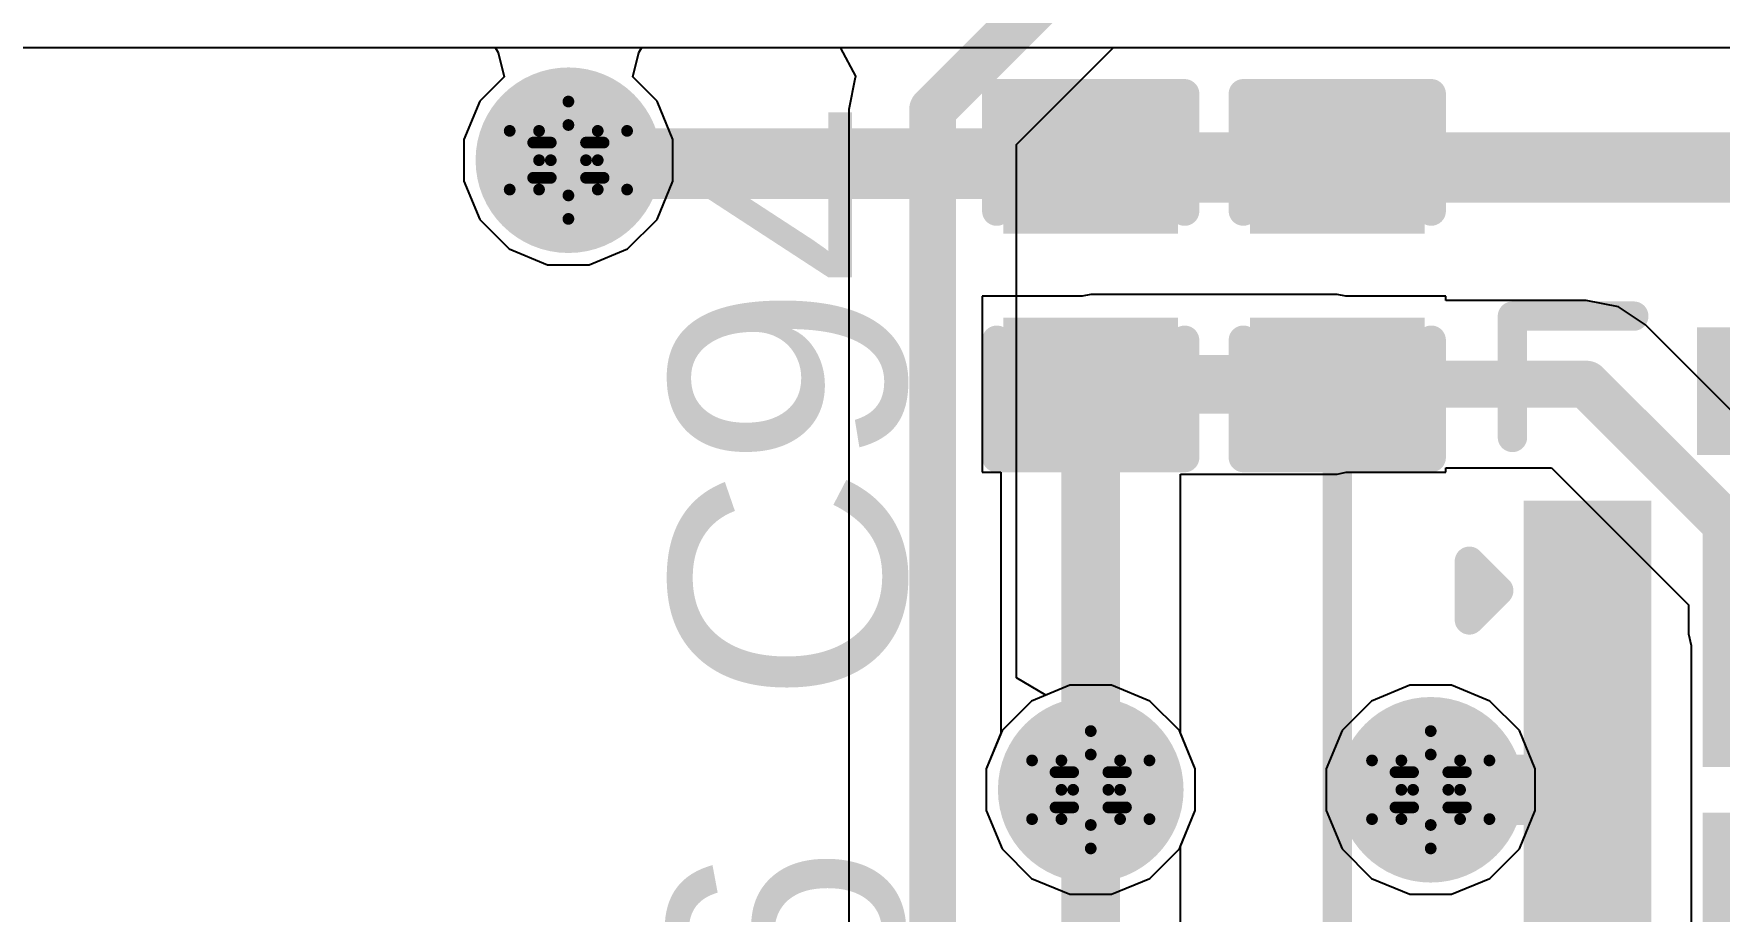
# Model space of a CAD drawing. Header units: inches. Extents: x -2.7 to 10.9, y -2.9 to 7.4.
# Drawn here: x -1.8671 to -1.58, y -1.5542 to -1.4047 of the extents above; entities that cross this region are included whole.
import ezdxf

# ---------------------------------------------------------------- set-up
doc = ezdxf.new("R2010")
doc.units = ezdxf.units.IN
doc.header["$MEASUREMENT"] = 0
for name, color, linetype in [('Board Outline', 216, 'Continuous'), ('Bottom Layer', 5, 'Continuous'), ('Bottom Solder', 6, 'Continuous'), ('Drill Drawing', 1, 'Continuous'), ('Layer 2', 16, 'Continuous'), ('Layer 3', 76, 'Continuous'), ('Top Layer', 1, 'Continuous'), ('Top Overlay', 2, 'Continuous'), ('Top Paste', 8, 'Continuous'), ('Top Solder', 216, 'Continuous'), ('Via Holes', 16, 'Continuous')]:
    doc.layers.add(name, color=color, linetype=linetype)
doc.styles.add('Arial', font='', dxfattribs={"height": 0.2})
doc.styles.get('Arial').set_extended_font_data('Arial')

# ---------------------------------------------------------------- blocks, each defined once
blk = doc.blocks.new('MP34DT06JTR_47')
at = {"layer": 'Top Layer'}
for points in [[(-0.02559055, 0.07480315), (0.02559055, 0.07480315), (0.02559055, 0.06102365), (-0.02559055, 0.06102365)], [(-0.05511805, 0.0452756), (-0.04133855, 0.0452756), (-0.04133855, -0.0452756), (-0.05511805, -0.0452756)], [(-0.0246063, 0.0452756), (-0.0088583, 0.0452756), (-0.0088583, 0.007874), (-0.0246063, 0.007874)], [(0.0088583, 0.0452756), (0.0246063, 0.0452756), (0.0246063, 0.007874), (0.0088583, 0.007874)], [(0.04133855, 0.0452756), (0.05511805, 0.0452756), (0.05511805, -0.0452756), (0.04133855, -0.0452756)], [(-0.0246063, -0.007874), (-0.0088583, -0.007874), (-0.0088583, -0.0452756), (-0.0246063, -0.0452756)], [(0.0088583, -0.007874), (0.0246063, -0.007874), (0.0246063, -0.0452756), (0.0088583, -0.0452756)], [(-0.02559055, -0.06102365), (0.02559055, -0.06102365), (0.02559055, -0.07480315), (-0.02559055, -0.07480315)]]:
    blk.add_hatch(color=1, dxfattribs=at).paths.add_polyline_path(points)
at = {"layer": 'Top Paste'}
for points in [[(-0.02559055, 0.07480315), (0.02559055, 0.07480315), (0.02559055, 0.06102365), (-0.02559055, 0.06102365)], [(-0.05511805, 0.0452756), (-0.04133855, 0.0452756), (-0.04133855, -0.0452756), (-0.05511805, -0.0452756)], [(-0.0246063, 0.0452756), (-0.0088583, 0.0452756), (-0.0088583, 0.007874), (-0.0246063, 0.007874)], [(0.0088583, 0.0452756), (0.0246063, 0.0452756), (0.0246063, 0.007874), (0.0088583, 0.007874)], [(0.04133855, 0.0452756), (0.05511805, 0.0452756), (0.05511805, -0.0452756), (0.04133855, -0.0452756)], [(-0.0246063, -0.007874), (-0.0088583, -0.007874), (-0.0088583, -0.0452756), (-0.0246063, -0.0452756)], [(0.0088583, -0.007874), (0.0246063, -0.007874), (0.0246063, -0.0452756), (0.0088583, -0.0452756)], [(-0.02559055, -0.06102365), (0.02559055, -0.06102365), (0.02559055, -0.07480315), (-0.02559055, -0.07480315)]]:
    blk.add_hatch(color=8, dxfattribs=at).paths.add_polyline_path(points)
at = {"layer": 'Top Solder'}
for points in [[(-0.02959055, 0.07880315), (0.02959055, 0.07880315), (0.02959055, 0.05702365), (-0.02959055, 0.05702365)], [(-0.05911805, 0.0492756), (-0.03733855, 0.0492756), (-0.03733855, -0.0492756), (-0.05911805, -0.0492756)], [(-0.0286063, 0.0492756), (-0.0048583, 0.0492756), (-0.0048583, 0.003874), (-0.0286063, 0.003874)], [(0.0048583, 0.0492756), (0.0286063, 0.0492756), (0.0286063, 0.003874), (0.0048583, 0.003874)], [(0.03733855, 0.0492756), (0.05911805, 0.0492756), (0.05911805, -0.0492756), (0.03733855, -0.0492756)], [(-0.0286063, -0.003874), (-0.0048583, -0.003874), (-0.0048583, -0.0492756), (-0.0286063, -0.0492756)], [(0.0048583, -0.003874), (0.0286063, -0.003874), (0.0286063, -0.0492756), (0.0048583, -0.0492756)], [(-0.02959055, -0.05702365), (0.02959055, -0.05702365), (0.02959055, -0.07880315), (-0.02959055, -0.07880315)]]:
    blk.add_hatch(color=216, dxfattribs=at).paths.add_polyline_path(points)
at = {"layer": 'Top Overlay'}
for points in [[(-0.0610236, 0.0807086, 0.005, 0.005, 0), (-0.0610236, 0.0600394, 0.005, 0.005, 0)], [(-0.0403543, 0.0807086, 0.005, 0.005, 0), (-0.0610236, 0.0807086, 0.005, 0.005, 0)], [(0.0610236, 0.0807086, 0.005, 0.005, 0), (0.0403543, 0.0807086, 0.005, 0.005, 0)], [(0.0610236, 0.0807086, 0.005, 0.005, 0), (0.0610236, 0.0600394, 0.005, 0.005, 0)], [(0.0683567, -0.028943, 0.005, 0.005, 0), (0.0633567, -0.033943, 0.005, 0.005, 0)], [(0.0683567, -0.028943, 0.005, 0.005, 0), (0.0683567, -0.038943, 0.005, 0.005, 0)], [(0.0683567, -0.038943, 0.005, 0.005, 0), (0.0633567, -0.033943, 0.005, 0.005, 0)], [(-0.0610236, -0.0600394, 0.005, 0.005, 0), (-0.0610236, -0.0807087, 0.005, 0.005, 0)], [(0.0610236, -0.0600394, 0.005, 0.005, 0), (0.0610236, -0.0807087, 0.005, 0.005, 0)], [(-0.0403543, -0.0807087, 0.005, 0.005, 0), (-0.0610236, -0.0807087, 0.005, 0.005, 0)], [(0.0610236, -0.0807087, 0.005, 0.005, 0), (0.0403543, -0.0807087, 0.005, 0.005, 0)]]:
    blk.add_lwpolyline(points, format="xyseb", dxfattribs=at)
for points in [[(-0.0622736, 0.0807086, 0.0025, 0.0025, 1), (-0.0597736, 0.0807086, 0.0025, 0.0025, 1)], [(-0.0622736, 0.0807086, 0.0025, 0.0025, 1), (-0.0597736, 0.0807086, 0.0025, 0.0025, 1)], [(-0.0416043, 0.0807086, 0.0025, 0.0025, 1), (-0.0391043, 0.0807086, 0.0025, 0.0025, 1)], [(0.0391043, 0.0807086, 0.0025, 0.0025, 1), (0.0416043, 0.0807086, 0.0025, 0.0025, 1)], [(0.0597736, 0.0807086, 0.0025, 0.0025, 1), (0.0622736, 0.0807086, 0.0025, 0.0025, 1)], [(0.0597736, 0.0807086, 0.0025, 0.0025, 1), (0.0622736, 0.0807086, 0.0025, 0.0025, 1)], [(-0.0622736, 0.0600394, 0.0025, 0.0025, 1), (-0.0597736, 0.0600394, 0.0025, 0.0025, 1)], [(0.0597736, 0.0600394, 0.0025, 0.0025, 1), (0.0622736, 0.0600394, 0.0025, 0.0025, 1)], [(0.0671067, -0.028943, 0.0025, 0.0025, 1), (0.0696067, -0.028943, 0.0025, 0.0025, 1)], [(0.0671067, -0.028943, 0.0025, 0.0025, 1), (0.0696067, -0.028943, 0.0025, 0.0025, 1)], [(0.0621067, -0.033943, 0.0025, 0.0025, 1), (0.0646067, -0.033943, 0.0025, 0.0025, 1)], [(0.0621067, -0.033943, 0.0025, 0.0025, 1), (0.0646067, -0.033943, 0.0025, 0.0025, 1)], [(0.0671067, -0.038943, 0.0025, 0.0025, 1), (0.0696067, -0.038943, 0.0025, 0.0025, 1)], [(0.0671067, -0.038943, 0.0025, 0.0025, 1), (0.0696067, -0.038943, 0.0025, 0.0025, 1)], [(-0.0622736, -0.0600394, 0.0025, 0.0025, 1), (-0.0597736, -0.0600394, 0.0025, 0.0025, 1)], [(0.0597736, -0.0600394, 0.0025, 0.0025, 1), (0.0622736, -0.0600394, 0.0025, 0.0025, 1)], [(-0.0622736, -0.0807087, 0.0025, 0.0025, 1), (-0.0597736, -0.0807087, 0.0025, 0.0025, 1)], [(-0.0622736, -0.0807087, 0.0025, 0.0025, 1), (-0.0597736, -0.0807087, 0.0025, 0.0025, 1)], [(-0.0416043, -0.0807087, 0.0025, 0.0025, 1), (-0.0391043, -0.0807087, 0.0025, 0.0025, 1)], [(0.0391043, -0.0807087, 0.0025, 0.0025, 1), (0.0416043, -0.0807087, 0.0025, 0.0025, 1)], [(0.0597736, -0.0807087, 0.0025, 0.0025, 1), (0.0622736, -0.0807087, 0.0025, 0.0025, 1)], [(0.0597736, -0.0807087, 0.0025, 0.0025, 1), (0.0622736, -0.0807087, 0.0025, 0.0025, 1)]]:
    blk.add_lwpolyline(points, format="xyseb", close=True, dxfattribs=at)
blk = doc.blocks.new('C___0402_91')
at = {"layer": 'Top Layer'}
for points in [[(-0.0275, -0.0125), (-0.0275, 0.0125), (-0.009500000000000003, 0.0125), (-0.009499999999999996, -0.0125)], [(0.009500000000000003, -0.0125), (0.009499999999999996, 0.0125), (0.0275, 0.0125), (0.0275, -0.0125)]]:
    blk.add_hatch(color=1, dxfattribs=at).paths.add_polyline_path(points)
at = {"layer": 'Top Paste'}
for points in [[(-0.0275, -0.0125), (-0.0275, 0.0125), (-0.009500000000000003, 0.0125), (-0.009499999999999996, -0.0125)], [(0.009500000000000003, -0.0125), (0.009499999999999996, 0.0125), (0.0275, 0.0125), (0.0275, -0.0125)]]:
    blk.add_hatch(color=8, dxfattribs=at).paths.add_polyline_path(points)
at = {"layer": 'Top Solder'}
for points in [[(-0.0298622, -0.0148622), (-0.0298622, 0.0148622), (-0.007137800000000003, 0.0148622), (-0.007137799999999997, -0.0148622)], [(0.007137800000000003, -0.0148622), (0.007137799999999997, 0.0148622), (0.0298622, 0.0148622), (0.0298622, -0.0148622)]]:
    blk.add_hatch(color=216, dxfattribs=at).paths.add_polyline_path(points)
at = {"layer": 'Top Overlay'}
for points in [[(-0.031, -0.016, 0.005, 0.005, 0), (-0.031, 0.016, 0.005, 0.005, 0)], [(-0.011, 0.016, 0.005, 0.005, 0), (-0.031, 0.016, 0.005, 0.005, 0)], [(0.031, 0.016, 0.005, 0.005, 0), (0.011, 0.016, 0.005, 0.005, 0)], [(0.031, -0.016, 0.005, 0.005, 0), (0.031, 0.016, 0.005, 0.005, 0)], [(-0.011, -0.016, 0.005, 0.005, 0), (-0.031, -0.016, 0.005, 0.005, 0)], [(0.031, -0.016, 0.005, 0.005, 0), (0.011, -0.016, 0.005, 0.005, 0)]]:
    blk.add_lwpolyline(points, format="xyseb", dxfattribs=at)
for points in [[(-0.03225, 0.016, 0.0025, 0.0025, 1), (-0.02975, 0.016, 0.0025, 0.0025, 1)], [(-0.03225, 0.016, 0.0025, 0.0025, 1), (-0.02975, 0.016, 0.0025, 0.0025, 1)], [(-0.01225, 0.016, 0.0025, 0.0025, 1), (-0.00975, 0.016, 0.0025, 0.0025, 1)], [(0.00975, 0.016, 0.0025, 0.0025, 1), (0.01225, 0.016, 0.0025, 0.0025, 1)], [(0.02975, 0.016, 0.0025, 0.0025, 1), (0.03225, 0.016, 0.0025, 0.0025, 1)], [(0.02975, 0.016, 0.0025, 0.0025, 1), (0.03225, 0.016, 0.0025, 0.0025, 1)], [(-0.03225, -0.016, 0.0025, 0.0025, 1), (-0.02975, -0.016, 0.0025, 0.0025, 1)], [(-0.03225, -0.016, 0.0025, 0.0025, 1), (-0.02975, -0.016, 0.0025, 0.0025, 1)], [(-0.01225, -0.016, 0.0025, 0.0025, 1), (-0.00975, -0.016, 0.0025, 0.0025, 1)], [(0.00975, -0.016, 0.0025, 0.0025, 1), (0.01225, -0.016, 0.0025, 0.0025, 1)], [(0.02975, -0.016, 0.0025, 0.0025, 1), (0.03225, -0.016, 0.0025, 0.0025, 1)], [(0.02975, -0.016, 0.0025, 0.0025, 1), (0.03225, -0.016, 0.0025, 0.0025, 1)]]:
    blk.add_lwpolyline(points, format="xyseb", close=True, dxfattribs=at)
blk = doc.blocks.new('C___0402_93')
at = {"layer": 'Top Layer'}
for points in [[(-0.0275, -0.0125), (-0.0275, 0.0125), (-0.009500000000000003, 0.0125), (-0.009499999999999996, -0.0125)], [(0.009500000000000003, -0.0125), (0.009499999999999996, 0.0125), (0.0275, 0.0125), (0.0275, -0.0125)]]:
    blk.add_hatch(color=1, dxfattribs=at).paths.add_polyline_path(points)
at = {"layer": 'Top Paste'}
for points in [[(-0.0275, -0.0125), (-0.0275, 0.0125), (-0.009500000000000003, 0.0125), (-0.009499999999999996, -0.0125)], [(0.009500000000000003, -0.0125), (0.009499999999999996, 0.0125), (0.0275, 0.0125), (0.0275, -0.0125)]]:
    blk.add_hatch(color=8, dxfattribs=at).paths.add_polyline_path(points)
at = {"layer": 'Top Solder'}
for points in [[(-0.0298622, -0.0148622), (-0.0298622, 0.0148622), (-0.007137800000000003, 0.0148622), (-0.007137799999999997, -0.0148622)], [(0.007137800000000003, -0.0148622), (0.007137799999999997, 0.0148622), (0.0298622, 0.0148622), (0.0298622, -0.0148622)]]:
    blk.add_hatch(color=216, dxfattribs=at).paths.add_polyline_path(points)
at = {"layer": 'Top Overlay'}
for points in [[(-0.031, -0.016, 0.005, 0.005, 0), (-0.031, 0.016, 0.005, 0.005, 0)], [(-0.011, 0.016, 0.005, 0.005, 0), (-0.031, 0.016, 0.005, 0.005, 0)], [(0.031, 0.016, 0.005, 0.005, 0), (0.011, 0.016, 0.005, 0.005, 0)], [(0.031, -0.016, 0.005, 0.005, 0), (0.031, 0.016, 0.005, 0.005, 0)], [(-0.011, -0.016, 0.005, 0.005, 0), (-0.031, -0.016, 0.005, 0.005, 0)], [(0.031, -0.016, 0.005, 0.005, 0), (0.011, -0.016, 0.005, 0.005, 0)]]:
    blk.add_lwpolyline(points, format="xyseb", dxfattribs=at)
for points in [[(-0.03225, 0.016, 0.0025, 0.0025, 1), (-0.02975, 0.016, 0.0025, 0.0025, 1)], [(-0.03225, 0.016, 0.0025, 0.0025, 1), (-0.02975, 0.016, 0.0025, 0.0025, 1)], [(-0.01225, 0.016, 0.0025, 0.0025, 1), (-0.00975, 0.016, 0.0025, 0.0025, 1)], [(0.00975, 0.016, 0.0025, 0.0025, 1), (0.01225, 0.016, 0.0025, 0.0025, 1)], [(0.02975, 0.016, 0.0025, 0.0025, 1), (0.03225, 0.016, 0.0025, 0.0025, 1)], [(0.02975, 0.016, 0.0025, 0.0025, 1), (0.03225, 0.016, 0.0025, 0.0025, 1)], [(-0.03225, -0.016, 0.0025, 0.0025, 1), (-0.02975, -0.016, 0.0025, 0.0025, 1)], [(-0.03225, -0.016, 0.0025, 0.0025, 1), (-0.02975, -0.016, 0.0025, 0.0025, 1)], [(-0.01225, -0.016, 0.0025, 0.0025, 1), (-0.00975, -0.016, 0.0025, 0.0025, 1)], [(0.00975, -0.016, 0.0025, 0.0025, 1), (0.01225, -0.016, 0.0025, 0.0025, 1)], [(0.02975, -0.016, 0.0025, 0.0025, 1), (0.03225, -0.016, 0.0025, 0.0025, 1)], [(0.02975, -0.016, 0.0025, 0.0025, 1), (0.03225, -0.016, 0.0025, 0.0025, 1)]]:
    blk.add_lwpolyline(points, format="xyseb", close=True, dxfattribs=at)

msp = doc.modelspace()

# ---------------------------------------------------------------- hatches: boundary and pattern name
at = {"layer": 'Bottom Layer'}
h = msp.add_hatch(color=5, dxfattribs=at)
edge = h.paths.add_edge_path()
edge.add_arc((-1.776, -1.4262273), 0.011811, 0, 360)
h = msp.add_hatch(color=5, dxfattribs=at)
edge = h.paths.add_edge_path()
edge.add_arc((-1.6870256, -1.5335039), 0.011811, 0, 360)
h = msp.add_hatch(color=5, dxfattribs=at)
edge = h.paths.add_edge_path()
edge.add_arc((-1.6291181, -1.5335039), 0.011811, 0, 360)
at = {"layer": 'Bottom Solder'}
h = msp.add_hatch(color=6, dxfattribs=at)
edge = h.paths.add_edge_path()
edge.add_arc((-1.776, -1.4262273), 0.015811, 0, 360)
h = msp.add_hatch(color=6, dxfattribs=at)
edge = h.paths.add_edge_path()
edge.add_arc((-1.6870256, -1.5335039), 0.015811, 0, 360)
h = msp.add_hatch(color=6, dxfattribs=at)
edge = h.paths.add_edge_path()
edge.add_arc((-1.6291181, -1.5335039), 0.015811, 0, 360)
at = {"layer": 'Layer 2'}
h = msp.add_hatch(color=16, dxfattribs=at)
edge = h.paths.add_edge_path()
edge.add_arc((-1.776, -1.4262273), 0.011811, 0, 360)
h = msp.add_hatch(color=16, dxfattribs=at)
edge = h.paths.add_edge_path()
edge.add_arc((-1.6870256, -1.5335039), 0.011811, 0, 360)
h = msp.add_hatch(color=16, dxfattribs=at)
edge = h.paths.add_edge_path()
edge.add_arc((-1.6291181, -1.5335039), 0.011811, 0, 360)
at = {"layer": 'Layer 3'}
h = msp.add_hatch(color=76, dxfattribs=at)
edge = h.paths.add_edge_path()
edge.add_arc((-1.776, -1.4262273), 0.011811, 0, 360)
h = msp.add_hatch(color=76, dxfattribs=at)
edge = h.paths.add_edge_path()
edge.add_arc((-1.6870256, -1.5335039), 0.011811, 0, 360)
h = msp.add_hatch(color=76, dxfattribs=at)
edge = h.paths.add_edge_path()
edge.add_arc((-1.6291181, -1.5335039), 0.011811, 0, 360)
at = {"layer": 'Top Layer'}
h = msp.add_hatch(color=1, dxfattribs=at)
edge = h.paths.add_edge_path()
edge.add_arc((-1.776, -1.4262273), 0.011811, 0, 360)
h = msp.add_hatch(color=1, dxfattribs=at)
edge = h.paths.add_edge_path()
edge.add_arc((-1.6870256, -1.5335039), 0.011811, 0, 360)
h = msp.add_hatch(color=1, dxfattribs=at)
edge = h.paths.add_edge_path()
edge.add_arc((-1.6291181, -1.5335039), 0.011811, 0, 360)
at = {"layer": 'Top Solder'}
h = msp.add_hatch(color=216, dxfattribs=at)
edge = h.paths.add_edge_path()
edge.add_arc((-1.776, -1.4262273), 0.015811, 0, 360)
h = msp.add_hatch(color=216, dxfattribs=at)
edge = h.paths.add_edge_path()
edge.add_arc((-1.6870256, -1.5335039), 0.015811, 0, 360)
h = msp.add_hatch(color=216, dxfattribs=at)
edge = h.paths.add_edge_path()
edge.add_arc((-1.6291181, -1.5335039), 0.015811, 0, 360)
at = {"layer": 'Via Holes'}
h = msp.add_hatch(color=7, dxfattribs=at)
edge = h.paths.add_edge_path()
edge.add_arc((-1.776, -1.4262273), 0.0059055, 0, 360)
h = msp.add_hatch(color=7, dxfattribs=at)
edge = h.paths.add_edge_path()
edge.add_arc((-1.6870256, -1.5335039), 0.0059055, 0, 360)
h = msp.add_hatch(color=7, dxfattribs=at)
edge = h.paths.add_edge_path()
edge.add_arc((-1.6291181, -1.5335039), 0.0059055, 0, 360)

# ---------------------------------------------------------------- linework, layer by layer
at = {"layer": 'Board Outline'}
msp.add_lwpolyline([(2.8441163, -0.2412485, 0.005, 0.005, -0.7418930096679136), (-2.4996913, -1.3779516, 0.005, 0.005, 0)], format="xyseb", dxfattribs=at)
at = {"layer": 'Bottom Layer'}
for p, q in [((-2.4440764, -1.4070007), (-1.7297121, -1.4070007)), ((-1.7297121, -1.4070007), (-1.7270395, -1.4120007)), ((-1.6996766, -1.4235243), (-1.6831531, -1.4070007)), ((-1.6831531, -1.4070007), (-1.5577378, -1.4070007)), ((-1.7271386, -1.4121491), (-1.7282253, -1.4176116)), ((-1.7270395, -1.4120007), (-1.7271386, -1.4121491)), ((-1.7282253, -1.4176116), (-1.7282252, -1.4176121)), ((-1.7282252, -1.4176121), (-1.7282252, -1.6715532)), ((-1.6996766, -1.5144335), (-1.6996766, -1.4235243)), ((-1.6946765, -1.5173946), (-1.6996766, -1.5144335)), ((-1.6905684, -1.5156929), (-1.6946765, -1.5173946)), ((-1.6834828, -1.5156929), (-1.6905684, -1.5156929)), ((-1.6769365, -1.5184045), (-1.6834828, -1.5156929)), ((-1.6719262, -1.5234148), (-1.6769365, -1.5184045)), ((-1.6692146, -1.5299611), (-1.6719262, -1.5234148)), ((-1.6692146, -1.5370467), (-1.6692146, -1.5299611)), ((-1.6717317, -1.5431234), (-1.6692146, -1.5370467)), ((-1.6717317, -1.6467466), (-1.6717317, -1.5431234))]:
    msp.add_line(p, q, dxfattribs=at)
for points in [[(-1.7139509, -1.4176116, 0.008, 0.008, 0), (-1.6873393, -1.391, 0.008, 0.008, 0)], [(-1.7139509, -1.6715537, 0.008, 0.008, 0), (-1.7139509, -1.4176116, 0.008, 0.008, 0)], [(-1.6870256, -1.6530815, 0.01, 0.01, 0), (-1.6870256, -1.5335039, 0.01, 0.01, 0)]]:
    msp.add_lwpolyline(points, format="xyseb", dxfattribs=at)
for points in [[(-1.7159509, -1.4176116, 0.004, 0.004, 1), (-1.7119509, -1.4176116, 0.004, 0.004, 1)], [(-1.7159509, -1.4176116, 0.004, 0.004, 1), (-1.7119509, -1.4176116, 0.004, 0.004, 1)], [(-1.6895256, -1.5335039, 0.005, 0.005, 1), (-1.6845256, -1.5335039, 0.005, 0.005, 1)]]:
    msp.add_lwpolyline(points, format="xyseb", close=True, dxfattribs=at)
at = {"layer": 'Drill Drawing'}
for points in [[(-1.781, -1.4212273, 0.002, 0.002, 0), (-1.776, -1.4162273, 0.002, 0.002, 0)], [(-1.776, -1.4162273, 0.002, 0.002, 0), (-1.771, -1.4212273, 0.002, 0.002, 0)], [(-1.786, -1.4212273, 0.002, 0.002, 0), (-1.781, -1.4262273, 0.002, 0.002, 0)], [(-1.786, -1.4212273, 0.002, 0.002, 0), (-1.781, -1.4212273, 0.002, 0.002, 0)], [(-1.779, -1.4232273, 0.002, 0.002, 0), (-1.776, -1.4202273, 0.002, 0.002, 0)], [(-1.776, -1.4202273, 0.002, 0.002, 0), (-1.773, -1.4232273, 0.002, 0.002, 0)], [(-1.771, -1.4212273, 0.002, 0.002, 0), (-1.766, -1.4212273, 0.002, 0.002, 0)], [(-1.771, -1.4262273, 0.002, 0.002, 0), (-1.766, -1.4212273, 0.002, 0.002, 0)], [(-1.782, -1.4232273, 0.002, 0.002, 0), (-1.779, -1.4262273, 0.002, 0.002, 0)], [(-1.782, -1.4232273, 0.002, 0.002, 0), (-1.779, -1.4232273, 0.002, 0.002, 0)], [(-1.773, -1.4232273, 0.002, 0.002, 0), (-1.77, -1.4232273, 0.002, 0.002, 0)], [(-1.773, -1.4262273, 0.002, 0.002, 0), (-1.77, -1.4232273, 0.002, 0.002, 0)], [(-1.786, -1.4312273, 0.002, 0.002, 0), (-1.781, -1.4262273, 0.002, 0.002, 0)], [(-1.782, -1.4292273, 0.002, 0.002, 0), (-1.779, -1.4262273, 0.002, 0.002, 0)], [(-1.773, -1.4262273, 0.002, 0.002, 0), (-1.77, -1.4292273, 0.002, 0.002, 0)], [(-1.771, -1.4262273, 0.002, 0.002, 0), (-1.766, -1.4312273, 0.002, 0.002, 0)], [(-1.782, -1.4292273, 0.002, 0.002, 0), (-1.779, -1.4292273, 0.002, 0.002, 0)], [(-1.779, -1.4292273, 0.002, 0.002, 0), (-1.776, -1.4322273, 0.002, 0.002, 0)], [(-1.776, -1.4322273, 0.002, 0.002, 0), (-1.773, -1.4292273, 0.002, 0.002, 0)], [(-1.773, -1.4292273, 0.002, 0.002, 0), (-1.77, -1.4292273, 0.002, 0.002, 0)], [(-1.786, -1.4312273, 0.002, 0.002, 0), (-1.781, -1.4312273, 0.002, 0.002, 0)], [(-1.781, -1.4312273, 0.002, 0.002, 0), (-1.776, -1.4362273, 0.002, 0.002, 0)], [(-1.776, -1.4362273, 0.002, 0.002, 0), (-1.771, -1.4312273, 0.002, 0.002, 0)], [(-1.771, -1.4312273, 0.002, 0.002, 0), (-1.766, -1.4312273, 0.002, 0.002, 0)], [(-1.6920256, -1.5285039, 0.002, 0.002, 0), (-1.6870256, -1.5235039, 0.002, 0.002, 0)], [(-1.6870256, -1.5235039, 0.002, 0.002, 0), (-1.6820256, -1.5285039, 0.002, 0.002, 0)], [(-1.6341181, -1.5285039, 0.002, 0.002, 0), (-1.6291181, -1.5235039, 0.002, 0.002, 0)], [(-1.6291181, -1.5235039, 0.002, 0.002, 0), (-1.6241181, -1.5285039, 0.002, 0.002, 0)], [(-1.6900256, -1.5305039, 0.002, 0.002, 0), (-1.6870256, -1.5275039, 0.002, 0.002, 0)], [(-1.6870256, -1.5275039, 0.002, 0.002, 0), (-1.6840256, -1.5305039, 0.002, 0.002, 0)], [(-1.6321181, -1.5305039, 0.002, 0.002, 0), (-1.6291181, -1.5275039, 0.002, 0.002, 0)], [(-1.6291181, -1.5275039, 0.002, 0.002, 0), (-1.6261181, -1.5305039, 0.002, 0.002, 0)], [(-1.6970256, -1.5285039, 0.002, 0.002, 0), (-1.6920256, -1.5335039, 0.002, 0.002, 0)], [(-1.6970256, -1.5285039, 0.002, 0.002, 0), (-1.6920256, -1.5285039, 0.002, 0.002, 0)], [(-1.6930256, -1.5305039, 0.002, 0.002, 0), (-1.6900256, -1.5335039, 0.002, 0.002, 0)], [(-1.6930256, -1.5305039, 0.002, 0.002, 0), (-1.6900256, -1.5305039, 0.002, 0.002, 0)], [(-1.6840256, -1.5305039, 0.002, 0.002, 0), (-1.6810256, -1.5305039, 0.002, 0.002, 0)], [(-1.6840256, -1.5335039, 0.002, 0.002, 0), (-1.6810256, -1.5305039, 0.002, 0.002, 0)], [(-1.6820256, -1.5285039, 0.002, 0.002, 0), (-1.6770256, -1.5285039, 0.002, 0.002, 0)], [(-1.6820256, -1.5335039, 0.002, 0.002, 0), (-1.6770256, -1.5285039, 0.002, 0.002, 0)], [(-1.6391181, -1.5285039, 0.002, 0.002, 0), (-1.6341181, -1.5335039, 0.002, 0.002, 0)], [(-1.6391181, -1.5285039, 0.002, 0.002, 0), (-1.6341181, -1.5285039, 0.002, 0.002, 0)], [(-1.6351181, -1.5305039, 0.002, 0.002, 0), (-1.6321181, -1.5335039, 0.002, 0.002, 0)], [(-1.6351181, -1.5305039, 0.002, 0.002, 0), (-1.6321181, -1.5305039, 0.002, 0.002, 0)], [(-1.6261181, -1.5305039, 0.002, 0.002, 0), (-1.6231181, -1.5305039, 0.002, 0.002, 0)], [(-1.6261181, -1.5335039, 0.002, 0.002, 0), (-1.6231181, -1.5305039, 0.002, 0.002, 0)], [(-1.6241181, -1.5285039, 0.002, 0.002, 0), (-1.6191181, -1.5285039, 0.002, 0.002, 0)], [(-1.6241181, -1.5335039, 0.002, 0.002, 0), (-1.6191181, -1.5285039, 0.002, 0.002, 0)], [(-1.6970256, -1.5385039, 0.002, 0.002, 0), (-1.6920256, -1.5335039, 0.002, 0.002, 0)], [(-1.6930256, -1.5365039, 0.002, 0.002, 0), (-1.6900256, -1.5335039, 0.002, 0.002, 0)], [(-1.6840256, -1.5335039, 0.002, 0.002, 0), (-1.6810256, -1.5365039, 0.002, 0.002, 0)], [(-1.6820256, -1.5335039, 0.002, 0.002, 0), (-1.6770256, -1.5385039, 0.002, 0.002, 0)], [(-1.6391181, -1.5385039, 0.002, 0.002, 0), (-1.6341181, -1.5335039, 0.002, 0.002, 0)], [(-1.6351181, -1.5365039, 0.002, 0.002, 0), (-1.6321181, -1.5335039, 0.002, 0.002, 0)], [(-1.6261181, -1.5335039, 0.002, 0.002, 0), (-1.6231181, -1.5365039, 0.002, 0.002, 0)], [(-1.6241181, -1.5335039, 0.002, 0.002, 0), (-1.6191181, -1.5385039, 0.002, 0.002, 0)], [(-1.6930256, -1.5365039, 0.002, 0.002, 0), (-1.6900256, -1.5365039, 0.002, 0.002, 0)], [(-1.6900256, -1.5365039, 0.002, 0.002, 0), (-1.6870256, -1.5395039, 0.002, 0.002, 0)], [(-1.6870256, -1.5395039, 0.002, 0.002, 0), (-1.6840256, -1.5365039, 0.002, 0.002, 0)], [(-1.6840256, -1.5365039, 0.002, 0.002, 0), (-1.6810256, -1.5365039, 0.002, 0.002, 0)], [(-1.6351181, -1.5365039, 0.002, 0.002, 0), (-1.6321181, -1.5365039, 0.002, 0.002, 0)], [(-1.6321181, -1.5365039, 0.002, 0.002, 0), (-1.6291181, -1.5395039, 0.002, 0.002, 0)], [(-1.6291181, -1.5395039, 0.002, 0.002, 0), (-1.6261181, -1.5365039, 0.002, 0.002, 0)], [(-1.6261181, -1.5365039, 0.002, 0.002, 0), (-1.6231181, -1.5365039, 0.002, 0.002, 0)], [(-1.6970256, -1.5385039, 0.002, 0.002, 0), (-1.6920256, -1.5385039, 0.002, 0.002, 0)], [(-1.6920256, -1.5385039, 0.002, 0.002, 0), (-1.6870256, -1.5435039, 0.002, 0.002, 0)], [(-1.6870256, -1.5435039, 0.002, 0.002, 0), (-1.6820256, -1.5385039, 0.002, 0.002, 0)], [(-1.6820256, -1.5385039, 0.002, 0.002, 0), (-1.6770256, -1.5385039, 0.002, 0.002, 0)], [(-1.6391181, -1.5385039, 0.002, 0.002, 0), (-1.6341181, -1.5385039, 0.002, 0.002, 0)], [(-1.6341181, -1.5385039, 0.002, 0.002, 0), (-1.6291181, -1.5435039, 0.002, 0.002, 0)], [(-1.6291181, -1.5435039, 0.002, 0.002, 0), (-1.6241181, -1.5385039, 0.002, 0.002, 0)], [(-1.6241181, -1.5385039, 0.002, 0.002, 0), (-1.6191181, -1.5385039, 0.002, 0.002, 0)]]:
    msp.add_lwpolyline(points, format="xyseb", dxfattribs=at)
for points in [[(-1.7765, -1.4162273, 0.001, 0.001, 1), (-1.7755, -1.4162273, 0.001, 0.001, 1)], [(-1.7765, -1.4162273, 0.001, 0.001, 1), (-1.7755, -1.4162273, 0.001, 0.001, 1)], [(-1.7865, -1.4212273, 0.001, 0.001, 1), (-1.7855, -1.4212273, 0.001, 0.001, 1)], [(-1.7865, -1.4212273, 0.001, 0.001, 1), (-1.7855, -1.4212273, 0.001, 0.001, 1)], [(-1.7815, -1.4212273, 0.001, 0.001, 1), (-1.7805, -1.4212273, 0.001, 0.001, 1)], [(-1.7815, -1.4212273, 0.001, 0.001, 1), (-1.7805, -1.4212273, 0.001, 0.001, 1)], [(-1.7765, -1.4202273, 0.001, 0.001, 1), (-1.7755, -1.4202273, 0.001, 0.001, 1)], [(-1.7765, -1.4202273, 0.001, 0.001, 1), (-1.7755, -1.4202273, 0.001, 0.001, 1)], [(-1.7715, -1.4212273, 0.001, 0.001, 1), (-1.7705, -1.4212273, 0.001, 0.001, 1)], [(-1.7715, -1.4212273, 0.001, 0.001, 1), (-1.7705, -1.4212273, 0.001, 0.001, 1)], [(-1.7665, -1.4212273, 0.001, 0.001, 1), (-1.7655, -1.4212273, 0.001, 0.001, 1)], [(-1.7665, -1.4212273, 0.001, 0.001, 1), (-1.7655, -1.4212273, 0.001, 0.001, 1)], [(-1.7825, -1.4232273, 0.001, 0.001, 1), (-1.7815, -1.4232273, 0.001, 0.001, 1)], [(-1.7825, -1.4232273, 0.001, 0.001, 1), (-1.7815, -1.4232273, 0.001, 0.001, 1)], [(-1.7795, -1.4232273, 0.001, 0.001, 1), (-1.7785, -1.4232273, 0.001, 0.001, 1)], [(-1.7795, -1.4232273, 0.001, 0.001, 1), (-1.7785, -1.4232273, 0.001, 0.001, 1)], [(-1.7735, -1.4232273, 0.001, 0.001, 1), (-1.7725, -1.4232273, 0.001, 0.001, 1)], [(-1.7735, -1.4232273, 0.001, 0.001, 1), (-1.7725, -1.4232273, 0.001, 0.001, 1)], [(-1.7705, -1.4232273, 0.001, 0.001, 1), (-1.7695, -1.4232273, 0.001, 0.001, 1)], [(-1.7705, -1.4232273, 0.001, 0.001, 1), (-1.7695, -1.4232273, 0.001, 0.001, 1)], [(-1.7815, -1.4262273, 0.001, 0.001, 1), (-1.7805, -1.4262273, 0.001, 0.001, 1)], [(-1.7815, -1.4262273, 0.001, 0.001, 1), (-1.7805, -1.4262273, 0.001, 0.001, 1)], [(-1.7795, -1.4262273, 0.001, 0.001, 1), (-1.7785, -1.4262273, 0.001, 0.001, 1)], [(-1.7795, -1.4262273, 0.001, 0.001, 1), (-1.7785, -1.4262273, 0.001, 0.001, 1)], [(-1.7735, -1.4262273, 0.001, 0.001, 1), (-1.7725, -1.4262273, 0.001, 0.001, 1)], [(-1.7735, -1.4262273, 0.001, 0.001, 1), (-1.7725, -1.4262273, 0.001, 0.001, 1)], [(-1.7715, -1.4262273, 0.001, 0.001, 1), (-1.7705, -1.4262273, 0.001, 0.001, 1)], [(-1.7715, -1.4262273, 0.001, 0.001, 1), (-1.7705, -1.4262273, 0.001, 0.001, 1)], [(-1.7825, -1.4292273, 0.001, 0.001, 1), (-1.7815, -1.4292273, 0.001, 0.001, 1)], [(-1.7825, -1.4292273, 0.001, 0.001, 1), (-1.7815, -1.4292273, 0.001, 0.001, 1)], [(-1.7795, -1.4292273, 0.001, 0.001, 1), (-1.7785, -1.4292273, 0.001, 0.001, 1)], [(-1.7795, -1.4292273, 0.001, 0.001, 1), (-1.7785, -1.4292273, 0.001, 0.001, 1)], [(-1.7735, -1.4292273, 0.001, 0.001, 1), (-1.7725, -1.4292273, 0.001, 0.001, 1)], [(-1.7735, -1.4292273, 0.001, 0.001, 1), (-1.7725, -1.4292273, 0.001, 0.001, 1)], [(-1.7705, -1.4292273, 0.001, 0.001, 1), (-1.7695, -1.4292273, 0.001, 0.001, 1)], [(-1.7705, -1.4292273, 0.001, 0.001, 1), (-1.7695, -1.4292273, 0.001, 0.001, 1)], [(-1.7865, -1.4312273, 0.001, 0.001, 1), (-1.7855, -1.4312273, 0.001, 0.001, 1)], [(-1.7865, -1.4312273, 0.001, 0.001, 1), (-1.7855, -1.4312273, 0.001, 0.001, 1)], [(-1.7815, -1.4312273, 0.001, 0.001, 1), (-1.7805, -1.4312273, 0.001, 0.001, 1)], [(-1.7815, -1.4312273, 0.001, 0.001, 1), (-1.7805, -1.4312273, 0.001, 0.001, 1)], [(-1.7765, -1.4322273, 0.001, 0.001, 1), (-1.7755, -1.4322273, 0.001, 0.001, 1)], [(-1.7765, -1.4322273, 0.001, 0.001, 1), (-1.7755, -1.4322273, 0.001, 0.001, 1)], [(-1.7715, -1.4312273, 0.001, 0.001, 1), (-1.7705, -1.4312273, 0.001, 0.001, 1)], [(-1.7715, -1.4312273, 0.001, 0.001, 1), (-1.7705, -1.4312273, 0.001, 0.001, 1)], [(-1.7665, -1.4312273, 0.001, 0.001, 1), (-1.7655, -1.4312273, 0.001, 0.001, 1)], [(-1.7665, -1.4312273, 0.001, 0.001, 1), (-1.7655, -1.4312273, 0.001, 0.001, 1)], [(-1.7765, -1.4362273, 0.001, 0.001, 1), (-1.7755, -1.4362273, 0.001, 0.001, 1)], [(-1.7765, -1.4362273, 0.001, 0.001, 1), (-1.7755, -1.4362273, 0.001, 0.001, 1)], [(-1.6875256, -1.5235039, 0.001, 0.001, 1), (-1.6865256, -1.5235039, 0.001, 0.001, 1)], [(-1.6875256, -1.5235039, 0.001, 0.001, 1), (-1.6865256, -1.5235039, 0.001, 0.001, 1)], [(-1.6296181, -1.5235039, 0.001, 0.001, 1), (-1.6286181, -1.5235039, 0.001, 0.001, 1)], [(-1.6296181, -1.5235039, 0.001, 0.001, 1), (-1.6286181, -1.5235039, 0.001, 0.001, 1)], [(-1.6875256, -1.5275039, 0.001, 0.001, 1), (-1.6865256, -1.5275039, 0.001, 0.001, 1)], [(-1.6875256, -1.5275039, 0.001, 0.001, 1), (-1.6865256, -1.5275039, 0.001, 0.001, 1)], [(-1.6296181, -1.5275039, 0.001, 0.001, 1), (-1.6286181, -1.5275039, 0.001, 0.001, 1)], [(-1.6296181, -1.5275039, 0.001, 0.001, 1), (-1.6286181, -1.5275039, 0.001, 0.001, 1)], [(-1.6975256, -1.5285039, 0.001, 0.001, 1), (-1.6965256, -1.5285039, 0.001, 0.001, 1)], [(-1.6975256, -1.5285039, 0.001, 0.001, 1), (-1.6965256, -1.5285039, 0.001, 0.001, 1)], [(-1.6935256, -1.5305039, 0.001, 0.001, 1), (-1.6925256, -1.5305039, 0.001, 0.001, 1)], [(-1.6935256, -1.5305039, 0.001, 0.001, 1), (-1.6925256, -1.5305039, 0.001, 0.001, 1)], [(-1.6925256, -1.5285039, 0.001, 0.001, 1), (-1.6915256, -1.5285039, 0.001, 0.001, 1)], [(-1.6925256, -1.5285039, 0.001, 0.001, 1), (-1.6915256, -1.5285039, 0.001, 0.001, 1)], [(-1.6905256, -1.5305039, 0.001, 0.001, 1), (-1.6895256, -1.5305039, 0.001, 0.001, 1)], [(-1.6905256, -1.5305039, 0.001, 0.001, 1), (-1.6895256, -1.5305039, 0.001, 0.001, 1)], [(-1.6845256, -1.5305039, 0.001, 0.001, 1), (-1.6835256, -1.5305039, 0.001, 0.001, 1)], [(-1.6845256, -1.5305039, 0.001, 0.001, 1), (-1.6835256, -1.5305039, 0.001, 0.001, 1)], [(-1.6825256, -1.5285039, 0.001, 0.001, 1), (-1.6815256, -1.5285039, 0.001, 0.001, 1)], [(-1.6825256, -1.5285039, 0.001, 0.001, 1), (-1.6815256, -1.5285039, 0.001, 0.001, 1)], [(-1.6815256, -1.5305039, 0.001, 0.001, 1), (-1.6805256, -1.5305039, 0.001, 0.001, 1)], [(-1.6815256, -1.5305039, 0.001, 0.001, 1), (-1.6805256, -1.5305039, 0.001, 0.001, 1)], [(-1.6775256, -1.5285039, 0.001, 0.001, 1), (-1.6765256, -1.5285039, 0.001, 0.001, 1)], [(-1.6775256, -1.5285039, 0.001, 0.001, 1), (-1.6765256, -1.5285039, 0.001, 0.001, 1)], [(-1.6396181, -1.5285039, 0.001, 0.001, 1), (-1.6386181, -1.5285039, 0.001, 0.001, 1)], [(-1.6396181, -1.5285039, 0.001, 0.001, 1), (-1.6386181, -1.5285039, 0.001, 0.001, 1)], [(-1.6356181, -1.5305039, 0.001, 0.001, 1), (-1.6346181, -1.5305039, 0.001, 0.001, 1)], [(-1.6356181, -1.5305039, 0.001, 0.001, 1), (-1.6346181, -1.5305039, 0.001, 0.001, 1)], [(-1.6346181, -1.5285039, 0.001, 0.001, 1), (-1.6336181, -1.5285039, 0.001, 0.001, 1)], [(-1.6346181, -1.5285039, 0.001, 0.001, 1), (-1.6336181, -1.5285039, 0.001, 0.001, 1)], [(-1.6326181, -1.5305039, 0.001, 0.001, 1), (-1.6316181, -1.5305039, 0.001, 0.001, 1)], [(-1.6326181, -1.5305039, 0.001, 0.001, 1), (-1.6316181, -1.5305039, 0.001, 0.001, 1)], [(-1.6266181, -1.5305039, 0.001, 0.001, 1), (-1.6256181, -1.5305039, 0.001, 0.001, 1)], [(-1.6266181, -1.5305039, 0.001, 0.001, 1), (-1.6256181, -1.5305039, 0.001, 0.001, 1)], [(-1.6246181, -1.5285039, 0.001, 0.001, 1), (-1.6236181, -1.5285039, 0.001, 0.001, 1)], [(-1.6246181, -1.5285039, 0.001, 0.001, 1), (-1.6236181, -1.5285039, 0.001, 0.001, 1)], [(-1.6236181, -1.5305039, 0.001, 0.001, 1), (-1.6226181, -1.5305039, 0.001, 0.001, 1)], [(-1.6236181, -1.5305039, 0.001, 0.001, 1), (-1.6226181, -1.5305039, 0.001, 0.001, 1)], [(-1.6196181, -1.5285039, 0.001, 0.001, 1), (-1.6186181, -1.5285039, 0.001, 0.001, 1)], [(-1.6196181, -1.5285039, 0.001, 0.001, 1), (-1.6186181, -1.5285039, 0.001, 0.001, 1)], [(-1.6925256, -1.5335039, 0.001, 0.001, 1), (-1.6915256, -1.5335039, 0.001, 0.001, 1)], [(-1.6925256, -1.5335039, 0.001, 0.001, 1), (-1.6915256, -1.5335039, 0.001, 0.001, 1)], [(-1.6905256, -1.5335039, 0.001, 0.001, 1), (-1.6895256, -1.5335039, 0.001, 0.001, 1)], [(-1.6905256, -1.5335039, 0.001, 0.001, 1), (-1.6895256, -1.5335039, 0.001, 0.001, 1)], [(-1.6845256, -1.5335039, 0.001, 0.001, 1), (-1.6835256, -1.5335039, 0.001, 0.001, 1)], [(-1.6845256, -1.5335039, 0.001, 0.001, 1), (-1.6835256, -1.5335039, 0.001, 0.001, 1)], [(-1.6825256, -1.5335039, 0.001, 0.001, 1), (-1.6815256, -1.5335039, 0.001, 0.001, 1)], [(-1.6825256, -1.5335039, 0.001, 0.001, 1), (-1.6815256, -1.5335039, 0.001, 0.001, 1)], [(-1.6346181, -1.5335039, 0.001, 0.001, 1), (-1.6336181, -1.5335039, 0.001, 0.001, 1)], [(-1.6346181, -1.5335039, 0.001, 0.001, 1), (-1.6336181, -1.5335039, 0.001, 0.001, 1)], [(-1.6326181, -1.5335039, 0.001, 0.001, 1), (-1.6316181, -1.5335039, 0.001, 0.001, 1)], [(-1.6326181, -1.5335039, 0.001, 0.001, 1), (-1.6316181, -1.5335039, 0.001, 0.001, 1)], [(-1.6266181, -1.5335039, 0.001, 0.001, 1), (-1.6256181, -1.5335039, 0.001, 0.001, 1)], [(-1.6266181, -1.5335039, 0.001, 0.001, 1), (-1.6256181, -1.5335039, 0.001, 0.001, 1)], [(-1.6246181, -1.5335039, 0.001, 0.001, 1), (-1.6236181, -1.5335039, 0.001, 0.001, 1)], [(-1.6246181, -1.5335039, 0.001, 0.001, 1), (-1.6236181, -1.5335039, 0.001, 0.001, 1)], [(-1.6935256, -1.5365039, 0.001, 0.001, 1), (-1.6925256, -1.5365039, 0.001, 0.001, 1)], [(-1.6935256, -1.5365039, 0.001, 0.001, 1), (-1.6925256, -1.5365039, 0.001, 0.001, 1)], [(-1.6905256, -1.5365039, 0.001, 0.001, 1), (-1.6895256, -1.5365039, 0.001, 0.001, 1)], [(-1.6905256, -1.5365039, 0.001, 0.001, 1), (-1.6895256, -1.5365039, 0.001, 0.001, 1)], [(-1.6845256, -1.5365039, 0.001, 0.001, 1), (-1.6835256, -1.5365039, 0.001, 0.001, 1)], [(-1.6845256, -1.5365039, 0.001, 0.001, 1), (-1.6835256, -1.5365039, 0.001, 0.001, 1)], [(-1.6815256, -1.5365039, 0.001, 0.001, 1), (-1.6805256, -1.5365039, 0.001, 0.001, 1)], [(-1.6815256, -1.5365039, 0.001, 0.001, 1), (-1.6805256, -1.5365039, 0.001, 0.001, 1)], [(-1.6356181, -1.5365039, 0.001, 0.001, 1), (-1.6346181, -1.5365039, 0.001, 0.001, 1)], [(-1.6356181, -1.5365039, 0.001, 0.001, 1), (-1.6346181, -1.5365039, 0.001, 0.001, 1)], [(-1.6326181, -1.5365039, 0.001, 0.001, 1), (-1.6316181, -1.5365039, 0.001, 0.001, 1)], [(-1.6326181, -1.5365039, 0.001, 0.001, 1), (-1.6316181, -1.5365039, 0.001, 0.001, 1)], [(-1.6266181, -1.5365039, 0.001, 0.001, 1), (-1.6256181, -1.5365039, 0.001, 0.001, 1)], [(-1.6266181, -1.5365039, 0.001, 0.001, 1), (-1.6256181, -1.5365039, 0.001, 0.001, 1)], [(-1.6236181, -1.5365039, 0.001, 0.001, 1), (-1.6226181, -1.5365039, 0.001, 0.001, 1)], [(-1.6236181, -1.5365039, 0.001, 0.001, 1), (-1.6226181, -1.5365039, 0.001, 0.001, 1)], [(-1.6975256, -1.5385039, 0.001, 0.001, 1), (-1.6965256, -1.5385039, 0.001, 0.001, 1)], [(-1.6975256, -1.5385039, 0.001, 0.001, 1), (-1.6965256, -1.5385039, 0.001, 0.001, 1)], [(-1.6925256, -1.5385039, 0.001, 0.001, 1), (-1.6915256, -1.5385039, 0.001, 0.001, 1)], [(-1.6925256, -1.5385039, 0.001, 0.001, 1), (-1.6915256, -1.5385039, 0.001, 0.001, 1)], [(-1.6875256, -1.5395039, 0.001, 0.001, 1), (-1.6865256, -1.5395039, 0.001, 0.001, 1)], [(-1.6875256, -1.5395039, 0.001, 0.001, 1), (-1.6865256, -1.5395039, 0.001, 0.001, 1)], [(-1.6825256, -1.5385039, 0.001, 0.001, 1), (-1.6815256, -1.5385039, 0.001, 0.001, 1)], [(-1.6825256, -1.5385039, 0.001, 0.001, 1), (-1.6815256, -1.5385039, 0.001, 0.001, 1)], [(-1.6775256, -1.5385039, 0.001, 0.001, 1), (-1.6765256, -1.5385039, 0.001, 0.001, 1)], [(-1.6775256, -1.5385039, 0.001, 0.001, 1), (-1.6765256, -1.5385039, 0.001, 0.001, 1)], [(-1.6396181, -1.5385039, 0.001, 0.001, 1), (-1.6386181, -1.5385039, 0.001, 0.001, 1)], [(-1.6396181, -1.5385039, 0.001, 0.001, 1), (-1.6386181, -1.5385039, 0.001, 0.001, 1)], [(-1.6346181, -1.5385039, 0.001, 0.001, 1), (-1.6336181, -1.5385039, 0.001, 0.001, 1)], [(-1.6346181, -1.5385039, 0.001, 0.001, 1), (-1.6336181, -1.5385039, 0.001, 0.001, 1)], [(-1.6296181, -1.5395039, 0.001, 0.001, 1), (-1.6286181, -1.5395039, 0.001, 0.001, 1)], [(-1.6296181, -1.5395039, 0.001, 0.001, 1), (-1.6286181, -1.5395039, 0.001, 0.001, 1)], [(-1.6246181, -1.5385039, 0.001, 0.001, 1), (-1.6236181, -1.5385039, 0.001, 0.001, 1)], [(-1.6246181, -1.5385039, 0.001, 0.001, 1), (-1.6236181, -1.5385039, 0.001, 0.001, 1)], [(-1.6196181, -1.5385039, 0.001, 0.001, 1), (-1.6186181, -1.5385039, 0.001, 0.001, 1)], [(-1.6196181, -1.5385039, 0.001, 0.001, 1), (-1.6186181, -1.5385039, 0.001, 0.001, 1)], [(-1.6875256, -1.5435039, 0.001, 0.001, 1), (-1.6865256, -1.5435039, 0.001, 0.001, 1)], [(-1.6875256, -1.5435039, 0.001, 0.001, 1), (-1.6865256, -1.5435039, 0.001, 0.001, 1)], [(-1.6296181, -1.5435039, 0.001, 0.001, 1), (-1.6286181, -1.5435039, 0.001, 0.001, 1)], [(-1.6296181, -1.5435039, 0.001, 0.001, 1), (-1.6286181, -1.5435039, 0.001, 0.001, 1)]]:
    msp.add_lwpolyline(points, format="xyseb", close=True, dxfattribs=at)
at = {"layer": 'Layer 2'}
for p, q in [((-2.4440764, -1.4070007), (-0.8220001, -1.4070007)), ((-1.6905684, -1.5156929), (-1.6971147, -1.5184045)), ((-1.6834828, -1.5156929), (-1.6905684, -1.5156929)), ((-1.6769365, -1.5184045), (-1.6834828, -1.5156929)), ((-1.6971147, -1.5184045), (-1.702125, -1.5234148)), ((-1.6719262, -1.5234148), (-1.6769365, -1.5184045)), ((-1.702125, -1.5234148), (-1.7048366, -1.5299611)), ((-1.6692146, -1.5299611), (-1.6719262, -1.5234148)), ((-1.7048366, -1.5299611), (-1.7048366, -1.5370467)), ((-1.6692146, -1.5370467), (-1.6692146, -1.5299611)), ((-1.7048366, -1.5370467), (-1.702125, -1.543593)), ((-1.6719262, -1.543593), (-1.6692146, -1.5370467)), ((-1.702125, -1.543593), (-1.6971147, -1.5486033)), ((-1.6769365, -1.5486033), (-1.6719262, -1.543593)), ((-1.6971147, -1.5486033), (-1.6905684, -1.5513149)), ((-1.6834828, -1.5513149), (-1.6769365, -1.5486033)), ((-1.6905684, -1.5513149), (-1.6834828, -1.5513149))]:
    msp.add_line(p, q, dxfattribs=at)
at = {"layer": 'Layer 3'}
for p, q in [((-2.4492654, -1.4070003), (-1.7884943, -1.4070002)), ((-1.7884943, -1.4070002), (-1.7879753, -1.4078909)), ((-1.7879753, -1.4078909), (-1.7869614, -1.4120002)), ((-1.7650386, -1.4120002), (-1.7640247, -1.4078909)), ((-1.7640247, -1.4078909), (-1.7635057, -1.4070002)), ((-1.7635057, -1.4070002), (-0.816, -1.407)), ((-1.7869614, -1.4120002), (-1.7910994, -1.4161382)), ((-1.7609006, -1.4161382), (-1.7650386, -1.4120002)), ((-1.7910994, -1.4161382), (-1.793811, -1.4226845)), ((-1.758189, -1.4226845), (-1.7609006, -1.4161382)), ((-1.793811, -1.4226845), (-1.793811, -1.4297701)), ((-1.758189, -1.4297701), (-1.758189, -1.4226845)), ((-1.793811, -1.4297701), (-1.7910994, -1.4363164)), ((-1.7609006, -1.4363164), (-1.758189, -1.4297701)), ((-1.7910994, -1.4363164), (-1.7860891, -1.4413267)), ((-1.7659109, -1.4413267), (-1.7609006, -1.4363164)), ((-1.7860891, -1.4413267), (-1.7795428, -1.4440383)), ((-1.7795428, -1.4440383), (-1.7724572, -1.4440383)), ((-1.7724572, -1.4440383), (-1.7659109, -1.4413267)), ((-1.6905684, -1.5156929), (-1.6971147, -1.5184045)), ((-1.6834828, -1.5156929), (-1.6905684, -1.5156929)), ((-1.6769365, -1.5184045), (-1.6834828, -1.5156929)), ((-1.6326609, -1.5156929), (-1.6392072, -1.5184045)), ((-1.6255753, -1.5156929), (-1.6326609, -1.5156929)), ((-1.619029, -1.5184045), (-1.6255753, -1.5156929)), ((-1.6971147, -1.5184045), (-1.702125, -1.5234148)), ((-1.6719262, -1.5234148), (-1.6769365, -1.5184045)), ((-1.6392072, -1.5184045), (-1.6442175, -1.5234148)), ((-1.6140187, -1.5234148), (-1.619029, -1.5184045)), ((-1.702125, -1.5234148), (-1.7048366, -1.5299611)), ((-1.6692146, -1.5299611), (-1.6719262, -1.5234148)), ((-1.6442175, -1.5234148), (-1.6469291, -1.5299611)), ((-1.6113071, -1.5299611), (-1.6140187, -1.5234148)), ((-1.7048366, -1.5299611), (-1.7048366, -1.5370467)), ((-1.6692146, -1.5370467), (-1.6692146, -1.5299611)), ((-1.6469291, -1.5299611), (-1.6469291, -1.5370467)), ((-1.6113071, -1.5370467), (-1.6113071, -1.5299611)), ((-1.7048366, -1.5370467), (-1.702125, -1.543593)), ((-1.6719262, -1.543593), (-1.6692146, -1.5370467)), ((-1.6469291, -1.5370467), (-1.6442175, -1.543593)), ((-1.6140187, -1.543593), (-1.6113071, -1.5370467)), ((-1.702125, -1.543593), (-1.6971147, -1.5486033)), ((-1.6769365, -1.5486033), (-1.6719262, -1.543593)), ((-1.6442175, -1.543593), (-1.6392072, -1.5486033)), ((-1.619029, -1.5486033), (-1.6140187, -1.543593)), ((-1.6971147, -1.5486033), (-1.6905684, -1.5513149)), ((-1.6834828, -1.5513149), (-1.6769365, -1.5486033)), ((-1.6392072, -1.5486033), (-1.6326609, -1.5513149)), ((-1.6255753, -1.5513149), (-1.619029, -1.5486033)), ((-1.6905684, -1.5513149), (-1.6834828, -1.5513149)), ((-1.6326609, -1.5513149), (-1.6255753, -1.5513149))]:
    msp.add_line(p, q, dxfattribs=at)
at = {"layer": 'Top Layer'}
for p, q in [((-2.4440764, -1.4070007), (-0.8220001, -1.4070007)), ((-1.6885095, -1.4494041), (-1.705532, -1.4494041)), ((-1.705532, -1.4494041), (-1.705532, -1.4794041)), ((-1.687032, -1.4491102), (-1.6885095, -1.4494041)), ((-1.645032, -1.4491102), (-1.687032, -1.4491102)), ((-1.6436028, -1.4493945), (-1.645032, -1.4491102)), ((-1.626532, -1.4493945), (-1.6436028, -1.4493945)), ((-1.626532, -1.4501202), (-1.626532, -1.4493945)), ((-1.6026138, -1.4501202), (-1.626532, -1.4501202)), ((-1.6026133, -1.4501201), (-1.6026138, -1.4501202)), ((-1.5971508, -1.4512068), (-1.6026133, -1.4501201)), ((-1.5925198, -1.454301), (-1.5971508, -1.4512068)), ((-1.5645925, -1.4822283), (-1.5925198, -1.454301)), ((-1.705532, -1.4794041), (-1.7023195, -1.4794041)), ((-1.7023195, -1.4794041), (-1.7023195, -1.5238844)), ((-1.6717317, -1.5238844), (-1.6717317, -1.479698)), ((-1.6717317, -1.479698), (-1.645032, -1.479698)), ((-1.645032, -1.479698), (-1.6435062, -1.4793945)), ((-1.6435062, -1.4793945), (-1.626532, -1.4793945)), ((-1.626532, -1.4793945), (-1.626532, -1.4786688)), ((-1.626532, -1.4786688), (-1.608526, -1.4786688)), ((-1.608526, -1.4786688), (-1.5851798, -1.502015)), ((-1.5851798, -1.502015), (-1.5851798, -1.5069291)), ((-1.5851798, -1.5069291), (-1.5847795, -1.5089415)), ((-1.5847795, -1.5089415), (-1.5847795, -1.5303778)), ((-1.7023195, -1.5238844), (-1.7048366, -1.5299611)), ((-1.6692146, -1.5299611), (-1.6717317, -1.5238844)), ((-1.7048366, -1.5299611), (-1.7048366, -1.5370467)), ((-1.6692146, -1.5370467), (-1.6692146, -1.5299611)), ((-1.5847795, -1.5303778), (-1.5847796, -1.5316299)), ((-1.5847796, -1.5316299), (-1.5847796, -1.5353779)), ((-1.5847796, -1.5353779), (-1.5847795, -1.53663)), ((-1.7048366, -1.5370467), (-1.702125, -1.543593)), ((-1.6719262, -1.543593), (-1.6692146, -1.5370467)), ((-1.5847795, -1.53663), (-1.5847795, -1.5580663)), ((-1.702125, -1.543593), (-1.6971147, -1.5486033)), ((-1.6769365, -1.5486033), (-1.6719262, -1.543593)), ((-1.6971147, -1.5486033), (-1.6905684, -1.5513149)), ((-1.6834828, -1.5513149), (-1.6769365, -1.5486033)), ((-1.6905684, -1.5513149), (-1.6834828, -1.5513149))]:
    msp.add_line(p, q, dxfattribs=at)
for points in [[(-1.776, -1.4262273, 0.012, 0.012, 0), (-1.7754116, -1.4268157, 0.012, 0.012, 0)], [(-1.7754116, -1.4268157, 0.012, 0.012, 0), (-1.6876204, -1.4268157, 0.012, 0.012, 0)], [(-1.6876204, -1.4268157, 0.012, 0.012, 0), (-1.687032, -1.4274041, 0.012, 0.012, 0)], [(-1.687032, -1.4274041, 0.012, 0.012, 0), (-1.6869546, -1.4274815, 0.012, 0.012, 0)], [(-1.6869546, -1.4274815, 0.012, 0.012, 0), (-1.571954, -1.4274815, 0.012, 0.012, 0)], [(-1.687032, -1.4644041, 0.01, 0.01, 0), (-1.645032, -1.4644041, 0.01, 0.01, 0)], [(-1.6870256, -1.5335039, 0.01, 0.01, 0), (-1.6870256, -1.4644105, 0.01, 0.01, 0)], [(-1.687032, -1.4644041, 0.008, 0.008, 0), (-1.6870256, -1.4644105, 0.008, 0.008, 0)], [(-1.645032, -1.4643945, 0.008, 0.008, 0), (-1.6026133, -1.4643945, 0.008, 0.008, 0)], [(-1.6026133, -1.4643945, 0.008, 0.008, 0), (-1.5709055, -1.4961023, 0.008, 0.008, 0)], [(-1.6291181, -1.5335039, 0.012, 0.012, 0), (-1.6024015, -1.5335039, 0.012, 0.012, 0)]]:
    msp.add_lwpolyline(points, format="xyseb", dxfattribs=at)
for points in [[(-1.779, -1.4262273, 0.006, 0.006, 1), (-1.773, -1.4262273, 0.006, 0.006, 1)], [(-1.7784116, -1.4268157, 0.006, 0.006, 1), (-1.7724116, -1.4268157, 0.006, 0.006, 1)], [(-1.7784116, -1.4268157, 0.006, 0.006, 1), (-1.7724116, -1.4268157, 0.006, 0.006, 1)], [(-1.6906204, -1.4268157, 0.006, 0.006, 1), (-1.6846204, -1.4268157, 0.006, 0.006, 1)], [(-1.6906204, -1.4268157, 0.006, 0.006, 1), (-1.6846204, -1.4268157, 0.006, 0.006, 1)], [(-1.690032, -1.4274041, 0.006, 0.006, 1), (-1.684032, -1.4274041, 0.006, 0.006, 1)], [(-1.690032, -1.4274041, 0.006, 0.006, 1), (-1.684032, -1.4274041, 0.006, 0.006, 1)], [(-1.6899546, -1.4274815, 0.006, 0.006, 1), (-1.6839546, -1.4274815, 0.006, 0.006, 1)], [(-1.6899546, -1.4274815, 0.006, 0.006, 1), (-1.6839546, -1.4274815, 0.006, 0.006, 1)], [(-1.689532, -1.4644041, 0.005, 0.005, 1), (-1.684532, -1.4644041, 0.005, 0.005, 1)], [(-1.6895256, -1.4644105, 0.005, 0.005, 1), (-1.6845256, -1.4644105, 0.005, 0.005, 1)], [(-1.689032, -1.4644041, 0.004, 0.004, 1), (-1.685032, -1.4644041, 0.004, 0.004, 1)], [(-1.6890256, -1.4644105, 0.004, 0.004, 1), (-1.6850256, -1.4644105, 0.004, 0.004, 1)], [(-1.647532, -1.4644041, 0.005, 0.005, 1), (-1.642532, -1.4644041, 0.005, 0.005, 1)], [(-1.647032, -1.4643945, 0.004, 0.004, 1), (-1.643032, -1.4643945, 0.004, 0.004, 1)], [(-1.6046133, -1.4643945, 0.004, 0.004, 1), (-1.6006133, -1.4643945, 0.004, 0.004, 1)], [(-1.6046133, -1.4643945, 0.004, 0.004, 1), (-1.6006133, -1.4643945, 0.004, 0.004, 1)], [(-1.6895256, -1.5335039, 0.005, 0.005, 1), (-1.6845256, -1.5335039, 0.005, 0.005, 1)], [(-1.6321181, -1.5335039, 0.006, 0.006, 1), (-1.6261181, -1.5335039, 0.006, 0.006, 1)], [(-1.6054015, -1.5335039, 0.006, 0.006, 1), (-1.5994015, -1.5335039, 0.006, 0.006, 1)]]:
    msp.add_lwpolyline(points, format="xyseb", close=True, dxfattribs=at)
at = {"layer": 'Top Overlay'}
msp.add_lwpolyline([(-1.645032, -1.5945211, 0.005, 0.005, 0), (-1.645032, -1.4768945, 0.005, 0.005, 0)], format="xyseb", dxfattribs=at)
msp.add_lwpolyline([(-1.646282, -1.4768945, 0.0025, 0.0025, 1), (-1.643782, -1.4768945, 0.0025, 0.0025, 1)], format="xyseb", close=True, dxfattribs=at)

# ---------------------------------------------------------------- block references
for name, p, rotation in [('C___0402_93', (-1.687032, -1.4459041), 270), ('C___0402_91', (-1.645032, -1.4458945), 270), ('MP34DT06JTR_47', (-1.5541732, -1.5335039), 180)]:
    msp.add_blockref(name, p, dxfattribs=dict(rotation=rotation))

# ---------------------------------------------------------------- texts
at = {"layer": 'Top Overlay', "style": 'Arial'}
for s, p in [('C94', (-1.7186556, -1.5189162)), ('C96', (-1.7190066, -1.645316))]:
    msp.add_text(s, height=0.04, rotation=90, dxfattribs=at).set_placement(p)

doc.saveas('drawing.dxf')
